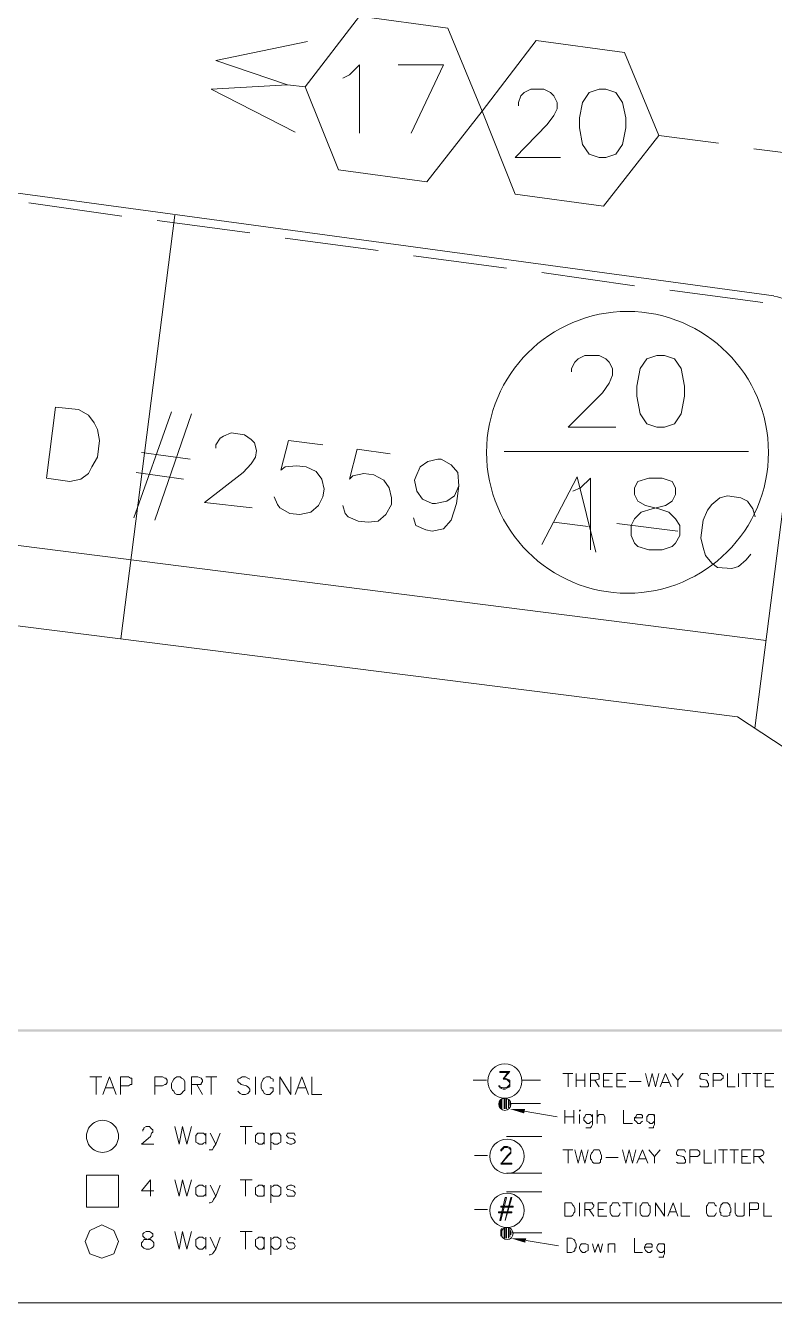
# Model space of a CAD drawing. Header units: millimetres. Extents: x 0.09 to 0.957, y 0.015 to 0.727.
# Drawn here: x 0.2454 to 0.3169, y 0.0151 to 0.1372 of the extents above; entities that cross this region are included whole.
import ezdxf

# ---------------------------------------------------------------- set-up
doc = ezdxf.new("R2010")
doc.units = ezdxf.units.MM
for name, color, linetype in [('PDF_0', 7, 'Continuous'), ('PDF_s48$Passives-TapOffs', 7, 'Continuous'), ('PDF_s48$Symbols-EndOfLine', 7, 'Continuous'), ('PDF_s48$Symbols-Terminator', 7, 'Continuous')]:
    doc.layers.add(name, color=color, linetype=linetype)
for name, color, linetype, true_color in [('PDF_s48$Cable-565', 23, 'Continuous', 0xdd8a6e), ('PDF_s48$LOTS', 254, 'Continuous', 0xdcdcdc), ('PDF_s48$ROAD', 8, 'Continuous', 0x808080), ('PDF_s48$SDU', 157, 'Continuous', 0x396472)]:
    doc.layers.add(name, color=color, linetype=linetype, true_color=true_color)

msp = doc.modelspace()

# ---------------------------------------------------------------- linework, layer by layer
at = {"layer": 'PDF_0', "lineweight": 0, "const_width": 0.000105595703125}
msp.add_lwpolyline([(0.9565052685546787, 0.7268272021484308), (0.9565052685546787, 0.0151121630859374), (0.0903037158203117, 0.0151121630859374), (0.0903037158203117, 0.7268272021484308)], close=True, dxfattribs=at)
at = {"layer": 'PDF_0', "lineweight": 9}
msp.add_lwpolyline([(0.6410381054687441, 0.1588807128906235), (0.5803205761718697, 0.1354384667968738), (0.551704140624995, 0.1643716894531235), (0.53744872070312, 0.226039580078123), (0.4627925585937457, 0.2089330761718731), (0.4511770312499959, 0.1237173437499989), (0.4172808105468712, 0.0948897167968741), (0.4107338769531213, 0.0434646093749996), (0.3420966699218719, 0.0522290527343745), (0.3133746386718721, 0.0711306835937493), (0.1972193652343732, 0.0858084863281242), (0.1776841601562483, 0.0687019824218744), (0.0976426171874991, 0.0795783398437493), (0.105773486328124, 0.1425133789062487), (0.1343899218749988, 0.1732417285156234), (0.1443159179687486, 0.2468419335937477), (0.106195869140624, 0.2518049316406227), (0.1151715039062489, 0.3194917773437471), (0.1246751171874989, 0.3916136425781214)], dxfattribs=at)
at = {"layer": 'PDF_0', "color": 8, "lineweight": 0, "true_color": 0x808080}
for points in [[(0.2895200537109348, 0.0363088085937496, 0.9999997007848936), (0.2927935214872822, 0.0363088085937497, 0.9999998503923082)], [(0.2511872558593727, 0.0310288085937497, 1.000000000000031), (0.254249530945141, 0.0310288082888928, 1.000000049776142)], [(0.2930047387695287, 0.0291279780258883, 0.9999998503922626), (0.2897312709931806, 0.0291279785156244, 0.999999700784658)], [(0.2930047387695287, 0.0239535737290145, 0.9999998503922299), (0.2897312709931822, 0.0239535742187507, 0.9999997007845761)]]:
    msp.add_lwpolyline(points, format="xyb", close=True, dxfattribs=at)
for points in [[(0.2514955566406227, 0.0367064843749997), (0.2526571093749976, 0.0367064843749997)], [(0.2521291308593727, 0.0367064843749997), (0.2521291308593727, 0.0350169531249997)], [(0.2527627050781227, 0.0350169531249997), (0.2533962792968727, 0.0367064843749997), (0.2540298535156227, 0.0350169531249997)], [(0.2544522363281226, 0.0350169531249997), (0.2544522363281226, 0.0367064843749997), (0.2551914062499976, 0.0367064843749997), (0.2554025976562476, 0.0366008886718746), (0.2555081933593726, 0.0366008886718746), (0.2555081933593726, 0.0363896972656247), (0.2555081933593726, 0.0361785058593747), (0.2555081933593726, 0.0359673144531246), (0.2554025976562476, 0.0359673144531246), (0.2551914062499976, 0.0358617187499997), (0.2544522363281226, 0.0358617187499997)], [(0.2577257031249976, 0.0350169531249997), (0.2577257031249976, 0.0367064843749997), (0.2584648730468726, 0.0367064843749997), (0.2586760644531227, 0.0366008886718746), (0.2587816601562476, 0.0366008886718746), (0.2588872558593726, 0.0363896972656247), (0.2588872558593726, 0.0361785058593747), (0.2587816601562476, 0.0359673144531246), (0.2586760644531227, 0.0359673144531246), (0.2584648730468726, 0.0358617187499997), (0.2577257031249976, 0.0358617187499997)], [(0.2612103613281226, 0.0350169531249997), (0.2612103613281226, 0.0367064843749997), (0.2618439355468726, 0.0367064843749997), (0.2621607226562475, 0.0366008886718746), (0.2622663183593726, 0.0363896972656247), (0.2622663183593726, 0.0362841015624996), (0.2621607226562475, 0.0360729101562497), (0.2621607226562475, 0.0359673144531246), (0.2618439355468726, 0.0359673144531246), (0.2612103613281226, 0.0359673144531246)], [(0.2625831054687476, 0.0367064843749997), (0.2636390624999976, 0.0367064843749997)], [(0.2631110839843726, 0.0367064843749997), (0.2631110839843726, 0.0350169531249997)], [(0.2668069335937475, 0.0364952929687497), (0.2665957421874975, 0.0366008886718746), (0.2663845507812476, 0.0367064843749997), (0.2660677636718725, 0.0367064843749997), (0.2658565722656225, 0.0366008886718746), (0.2656453808593726, 0.0364952929687497), (0.2656453808593726, 0.0362841015624996), (0.2657509765624976, 0.0361785058593747), (0.2658565722656225, 0.0360729101562497), (0.2659621679687476, 0.0359673144531246), (0.2664901464843725, 0.0358617187499997), (0.2665957421874975, 0.0357561230468747), (0.2667013378906225, 0.0356505273437496), (0.2668069335937475, 0.0355449316406247), (0.2668069335937475, 0.0353337402343746), (0.2665957421874975, 0.0351225488281247), (0.2663845507812476, 0.0350169531249997), (0.2660677636718725, 0.0350169531249997), (0.2658565722656225, 0.0351225488281247), (0.2656453808593726, 0.0353337402343746)], [(0.2673349121093725, 0.0367064843749997), (0.2673349121093725, 0.0350169531249997)], [(0.2690244433593725, 0.0362841015624996), (0.2690244433593725, 0.0364952929687497), (0.2688132519531226, 0.0366008886718746), (0.2687076562499975, 0.0367064843749997), (0.2683908691406225, 0.0367064843749997), (0.2681796777343726, 0.0366008886718746), (0.2680740820312475, 0.0364952929687497), (0.2679684863281225, 0.0362841015624996), (0.2678628906249976, 0.0360729101562497), (0.2678628906249976, 0.0356505273437496), (0.2679684863281225, 0.0354393359374997), (0.2680740820312475, 0.0353337402343746), (0.2681796777343726, 0.0351225488281247), (0.2683908691406225, 0.0350169531249997), (0.2687076562499975, 0.0350169531249997), (0.2688132519531226, 0.0351225488281247), (0.2690244433593725, 0.0353337402343746), (0.2690244433593725, 0.0354393359374997), (0.2690244433593725, 0.0356505273437496), (0.2687076562499975, 0.0356505273437496)], [(0.2696580175781225, 0.0350169531249997), (0.2696580175781225, 0.0367064843749997), (0.2707139746093725, 0.0350169531249997), (0.2707139746093725, 0.0367064843749997)], [(0.2711363574218724, 0.0350169531249997), (0.2717699316406224, 0.0367064843749997), (0.2724035058593724, 0.0350169531249997)], [(0.2727202929687475, 0.0367064843749997), (0.2727202929687475, 0.0350169531249997), (0.2736706542968725, 0.0350169531249997)], [(0.2915163281249973, 0.0371288671874996), (0.2906715624999973, 0.0371288671874996), (0.2906715624999973, 0.0372344628906247), (0.2916219238281223, 0.0372344628906247), (0.2909883496093723, 0.0364952929687497), (0.2915163281249973, 0.0372344628906247)], [(0.2966905175781223, 0.0370232714843747), (0.2976408789062472, 0.0370232714843747)], [(0.2972184960937473, 0.0370232714843747), (0.2972184960937473, 0.0357561230468747)], [(0.2979576660156222, 0.0370232714843747), (0.2979576660156222, 0.0357561230468747)], [(0.2988024316406222, 0.0370232714843747), (0.2988024316406222, 0.0357561230468747)], [(0.2993304101562472, 0.0357561230468747), (0.2993304101562472, 0.0370232714843747), (0.2998583886718722, 0.0370232714843747), (0.3000695800781222, 0.0370232714843747), (0.3001751757812472, 0.0369176757812497), (0.3001751757812472, 0.0368120800781247), (0.3001751757812472, 0.0367064843749997), (0.3001751757812472, 0.0364952929687497), (0.3000695800781222, 0.0364952929687497), (0.2998583886718722, 0.0363896972656247), (0.2993304101562472, 0.0363896972656247)], [(0.3014423242187472, 0.0357561230468747), (0.3005975585937473, 0.0357561230468747), (0.3005975585937473, 0.0370232714843747), (0.3014423242187472, 0.0370232714843747)], [(0.3027094726562472, 0.0357561230468747), (0.3018647070312472, 0.0357561230468747), (0.3018647070312472, 0.0370232714843747), (0.3027094726562472, 0.0370232714843747)], [(0.3046101953124972, 0.0370232714843747), (0.3049269824218722, 0.0357561230468747), (0.3052437695312472, 0.0370232714843747), (0.3055605566406222, 0.0357561230468747), (0.3058773437499972, 0.0370232714843747)], [(0.3059829394531222, 0.0357561230468747), (0.3065109179687472, 0.0370232714843747), (0.3070388964843722, 0.0357561230468747)], [(0.3071444921874971, 0.0370232714843747), (0.3076724707031222, 0.0363896972656247), (0.3076724707031222, 0.0357561230468747)], [(0.3082004492187472, 0.0370232714843747), (0.3076724707031222, 0.0363896972656247)], [(0.3106291503906222, 0.0368120800781247), (0.3105235546874971, 0.0370232714843747), (0.3103123632812471, 0.0370232714843747), (0.3101011718749971, 0.0370232714843747), (0.3098899804687472, 0.0370232714843747), (0.3097843847656221, 0.0368120800781247), (0.3097843847656221, 0.0367064843749997), (0.3097843847656221, 0.0366008886718746), (0.3098899804687472, 0.0364952929687497), (0.3099955761718721, 0.0364952929687497), (0.3104179589843721, 0.0363896972656247), (0.3105235546874971, 0.0362841015624996), (0.3105235546874971, 0.0361785058593747), (0.3106291503906222, 0.0360729101562497), (0.3106291503906222, 0.0358617187499997), (0.3105235546874971, 0.0357561230468747), (0.3103123632812471, 0.0357561230468747), (0.3101011718749971, 0.0357561230468747), (0.3098899804687472, 0.0357561230468747), (0.3097843847656221, 0.0358617187499997)], [(0.3110515332031221, 0.0357561230468747), (0.3110515332031221, 0.0370232714843747), (0.3116851074218721, 0.0370232714843747), (0.3117907031249971, 0.0370232714843747), (0.3118962988281221, 0.0369176757812497), (0.3120018945312471, 0.0368120800781247), (0.3120018945312471, 0.0366008886718746), (0.3118962988281221, 0.0364952929687497), (0.3117907031249971, 0.0363896972656247), (0.3116851074218721, 0.0363896972656247), (0.3110515332031221, 0.0363896972656247)], [(0.3124242773437471, 0.0370232714843747), (0.3124242773437471, 0.0357561230468747), (0.3131634472656221, 0.0357561230468747)], [(0.3134802343749971, 0.0370232714843747), (0.3134802343749971, 0.0357561230468747)], [(0.3137970214843721, 0.0370232714843747), (0.3146417871093721, 0.0370232714843747)], [(0.3142194042968721, 0.0370232714843747), (0.3142194042968721, 0.0357561230468747)], [(0.3148529785156221, 0.0370232714843747), (0.3156977441406221, 0.0370232714843747)], [(0.3152753613281221, 0.0370232714843747), (0.3152753613281221, 0.0357561230468747)], [(0.3168592968749971, 0.0357561230468747), (0.3160145312499971, 0.0357561230468747), (0.3160145312499971, 0.0370232714843747), (0.3168592968749971, 0.0370232714843747)], [(0.2529738964843727, 0.0356505273437496), (0.2538186621093726, 0.0356505273437496)], [(0.2617383398437476, 0.0359673144531246), (0.2622663183593726, 0.0350169531249997)], [(0.2713475488281225, 0.0356505273437496), (0.2721923144531225, 0.0356505273437496)], [(0.2894044140624973, 0.0363896972656247), (0.2881372656249973, 0.0363896972656247)], [(0.2909883496093723, 0.0366008886718746), (0.2911995410156223, 0.0366008886718746), (0.2914107324218723, 0.0364952929687497), (0.2916219238281223, 0.0363896972656247), (0.2916219238281223, 0.0360729101562497), (0.2916219238281223, 0.0357561230468747), (0.2914107324218723, 0.0356505273437496), (0.2911995410156223, 0.0355449316406247), (0.2909883496093723, 0.0355449316406247), (0.2906715624999973, 0.0356505273437496), (0.2906715624999973, 0.0357561230468747), (0.2905659667968723, 0.0358617187499997), (0.2906715624999973, 0.0358617187499997), (0.2906715624999973, 0.0357561230468747), (0.2909883496093723, 0.0356505273437496), (0.2911995410156223, 0.0356505273437496), (0.2914107324218723, 0.0357561230468747), (0.2916219238281223, 0.0359673144531246)], [(0.2908827539062473, 0.0356505273437496), (0.2906715624999973, 0.0357561230468747)], [(0.2909883496093723, 0.0364952929687497), (0.2911995410156223, 0.0364952929687497), (0.2914107324218723, 0.0363896972656247), (0.2916219238281223, 0.0361785058593747)], [(0.2913051367187474, 0.0364952929687497), (0.2915163281249973, 0.0363896972656247), (0.2916219238281223, 0.0360729101562497), (0.2915163281249973, 0.0357561230468747), (0.2913051367187474, 0.0356505273437496)], [(0.2927834765624973, 0.0363896972656247), (0.2945786035156223, 0.0363896972656247)], [(0.2979576660156222, 0.0363896972656247), (0.2988024316406222, 0.0363896972656247)], [(0.2997527929687473, 0.0363896972656247), (0.3001751757812472, 0.0357561230468747)], [(0.3005975585937473, 0.0363896972656247), (0.3011255371093722, 0.0363896972656247)], [(0.3018647070312472, 0.0363896972656247), (0.3023926855468722, 0.0363896972656247)], [(0.3030262597656222, 0.0362841015624996), (0.3041878124999972, 0.0362841015624996)], [(0.3061941308593722, 0.0361785058593747), (0.3068277050781222, 0.0361785058593747)], [(0.3160145312499971, 0.0363896972656247), (0.3165425097656221, 0.0363896972656247)], [(0.2906715624999973, 0.0344889746093747), (0.2906715624999973, 0.0338554003906247)], [(0.2907771582031223, 0.0345945703124997), (0.2907771582031223, 0.0336442089843747)], [(0.2908827539062473, 0.0347001660156247), (0.2908827539062473, 0.0336442089843747)], [(0.2910939453124973, 0.0347001660156247), (0.2910939453124973, 0.0336442089843747)], [(0.2911995410156223, 0.0347001660156247), (0.2911995410156223, 0.0336442089843747)], [(0.2913051367187474, 0.0347001660156247), (0.2913051367187474, 0.0336442089843747)], [(0.2915163281249973, 0.0345945703124997), (0.2915163281249973, 0.0337498046874997)], [(0.2916219238281223, 0.0343833789062497), (0.2916219238281223, 0.0339609960937497)], [(0.2917275195312473, 0.0341721874999997), (0.2945786035156223, 0.0341721874999997)], [(0.2929946679687473, 0.0334330175781247), (0.2961625390624973, 0.0329050390624998)], [(0.2969017089843723, 0.0335386132812498), (0.2969017089843723, 0.0322714648437497)], [(0.2977464746093723, 0.0335386132812498), (0.2977464746093723, 0.0322714648437497)], [(0.2982744531249972, 0.0331162304687497), (0.2982744531249972, 0.0322714648437497)], [(0.2995416015624972, 0.0329050390624998), (0.2993304101562472, 0.0331162304687497), (0.2992248144531222, 0.0331162304687497), (0.2990136230468722, 0.0331162304687497), (0.2989080273437473, 0.0331162304687497), (0.2988024316406222, 0.0329050390624998), (0.2986968359374973, 0.0327994433593747), (0.2986968359374973, 0.0325882519531247), (0.2988024316406222, 0.0324826562499997), (0.2989080273437473, 0.0323770605468747), (0.2990136230468722, 0.0322714648437497), (0.2992248144531222, 0.0322714648437497), (0.2993304101562472, 0.0323770605468747), (0.2995416015624972, 0.0324826562499997)], [(0.2995416015624972, 0.0331162304687497), (0.2995416015624972, 0.0321658691406247), (0.2994360058593722, 0.0319546777343747), (0.2993304101562472, 0.0318490820312497), (0.2992248144531222, 0.0318490820312497), (0.2990136230468722, 0.0318490820312497), (0.2989080273437473, 0.0318490820312497)], [(0.2999639843749972, 0.0335386132812498), (0.2999639843749972, 0.0322714648437497)], [(0.2999639843749972, 0.0329050390624998), (0.3001751757812472, 0.0331162304687497), (0.3002807714843722, 0.0331162304687497), (0.3004919628906222, 0.0331162304687497), (0.3005975585937473, 0.0331162304687497), (0.3007031542968722, 0.0329050390624998), (0.3007031542968722, 0.0322714648437497)], [(0.3024982812499972, 0.0335386132812498), (0.3024982812499972, 0.0322714648437497), (0.3033430468749972, 0.0322714648437497)], [(0.3035542382812472, 0.0327994433593747), (0.3042934082031222, 0.0327994433593747), (0.3042934082031222, 0.0329050390624998), (0.3042934082031222, 0.0330106347656247), (0.3041878124999972, 0.0331162304687497), (0.3040822167968722, 0.0331162304687497), (0.3038710253906222, 0.0331162304687497), (0.3037654296874972, 0.0331162304687497), (0.3036598339843722, 0.0329050390624998), (0.3035542382812472, 0.0327994433593747), (0.3035542382812472, 0.0325882519531247), (0.3036598339843722, 0.0324826562499997), (0.3037654296874972, 0.0323770605468747), (0.3038710253906222, 0.0322714648437497), (0.3040822167968722, 0.0322714648437497), (0.3041878124999972, 0.0323770605468747), (0.3042934082031222, 0.0324826562499997)], [(0.3054549609374972, 0.0329050390624998), (0.3053493652343722, 0.0331162304687497), (0.3052437695312472, 0.0331162304687497), (0.3050325781249972, 0.0331162304687497), (0.3049269824218722, 0.0331162304687497), (0.3047157910156222, 0.0329050390624998), (0.3047157910156222, 0.0327994433593747), (0.3047157910156222, 0.0325882519531247), (0.3047157910156222, 0.0324826562499997), (0.3049269824218722, 0.0323770605468747), (0.3050325781249972, 0.0322714648437497), (0.3052437695312472, 0.0322714648437497), (0.3053493652343722, 0.0323770605468747), (0.3054549609374972, 0.0324826562499997)], [(0.3054549609374972, 0.0331162304687497), (0.3054549609374972, 0.0321658691406247), (0.3053493652343722, 0.0319546777343747), (0.3053493652343722, 0.0318490820312497), (0.3052437695312472, 0.0318490820312497), (0.3050325781249972, 0.0318490820312497), (0.3049269824218722, 0.0318490820312497)], [(0.2565641503906226, 0.0315322949218747), (0.2565641503906226, 0.0316378906249997), (0.2566697460937476, 0.0317434863281247), (0.2566697460937476, 0.0318490820312497), (0.2568809374999976, 0.0319546777343747), (0.2571977246093726, 0.0319546777343747), (0.2573033203124976, 0.0318490820312497), (0.2574089160156227, 0.0317434863281247), (0.2575145117187476, 0.0316378906249997), (0.2575145117187476, 0.0314266992187498), (0.2574089160156227, 0.0313211035156247), (0.2573033203124976, 0.0310043164062497), (0.2564585546874976, 0.0302651464843747), (0.2576201074218726, 0.0302651464843747)], [(0.2596264257812476, 0.0319546777343747), (0.2600488085937476, 0.0302651464843747), (0.2603655957031226, 0.0319546777343747), (0.2607879785156226, 0.0302651464843747), (0.2612103613281226, 0.0319546777343747)], [(0.2658565722656225, 0.0319546777343747), (0.2670181249999976, 0.0319546777343747)], [(0.2663845507812476, 0.0319546777343747), (0.2663845507812476, 0.0302651464843747)], [(0.2969017089843723, 0.0329050390624998), (0.2977464746093723, 0.0329050390624998)], [(0.2625831054687476, 0.0311099121093748), (0.2623719140624976, 0.0313211035156247), (0.2622663183593726, 0.0313211035156247), (0.2619495312499976, 0.0313211035156247), (0.2618439355468726, 0.0313211035156247), (0.2616327441406226, 0.0311099121093748), (0.2616327441406226, 0.0308987207031247), (0.2616327441406226, 0.0306875292968747), (0.2616327441406226, 0.0304763378906248), (0.2618439355468726, 0.0303707421874997), (0.2619495312499976, 0.0302651464843747), (0.2622663183593726, 0.0302651464843747), (0.2623719140624976, 0.0303707421874997), (0.2625831054687476, 0.0304763378906248)], [(0.2625831054687476, 0.0313211035156247), (0.2625831054687476, 0.0302651464843747)], [(0.2630054882812476, 0.0313211035156247), (0.2635334667968725, 0.0302651464843747), (0.2639558496093726, 0.0313211035156247)], [(0.2681796777343726, 0.0311099121093748), (0.2680740820312475, 0.0313211035156247), (0.2679684863281225, 0.0313211035156247), (0.2676516992187476, 0.0313211035156247), (0.2675461035156225, 0.0313211035156247), (0.2673349121093725, 0.0311099121093748), (0.2673349121093725, 0.0308987207031247), (0.2673349121093725, 0.0306875292968747), (0.2673349121093725, 0.0304763378906248), (0.2675461035156225, 0.0303707421874997), (0.2676516992187476, 0.0302651464843747), (0.2679684863281225, 0.0302651464843747), (0.2680740820312475, 0.0303707421874997), (0.2681796777343726, 0.0304763378906248)], [(0.2681796777343726, 0.0313211035156247), (0.2681796777343726, 0.0302651464843747)], [(0.2688132519531226, 0.0313211035156247), (0.2688132519531226, 0.0297371679687497)], [(0.2688132519531226, 0.0311099121093748), (0.2690244433593725, 0.0313211035156247), (0.2691300390624975, 0.0313211035156247), (0.2694468261718725, 0.0313211035156247), (0.2695524218749975, 0.0313211035156247), (0.2697636132812475, 0.0311099121093748), (0.2697636132812475, 0.0308987207031247), (0.2697636132812475, 0.0306875292968747), (0.2697636132812475, 0.0304763378906248), (0.2695524218749975, 0.0303707421874997), (0.2694468261718725, 0.0302651464843747), (0.2691300390624975, 0.0302651464843747), (0.2690244433593725, 0.0303707421874997), (0.2688132519531226, 0.0304763378906248)], [(0.2711363574218724, 0.0311099121093748), (0.2710307617187475, 0.0313211035156247), (0.2708195703124975, 0.0313211035156247), (0.2706083789062475, 0.0313211035156247), (0.2703971874999975, 0.0313211035156247), (0.2702915917968725, 0.0311099121093748), (0.2703971874999975, 0.0310043164062497), (0.2705027832031225, 0.0308987207031247), (0.2709251660156225, 0.0307931249999998), (0.2710307617187475, 0.0306875292968747), (0.2711363574218724, 0.0305819335937497), (0.2711363574218724, 0.0304763378906248), (0.2710307617187475, 0.0303707421874997), (0.2708195703124975, 0.0302651464843747), (0.2706083789062475, 0.0302651464843747), (0.2703971874999975, 0.0303707421874997), (0.2702915917968725, 0.0304763378906248)], [(0.2913051367187474, 0.0310043164062497), (0.2946841992187473, 0.0310043164062497)], [(0.2635334667968725, 0.0302651464843747), (0.2633222753906226, 0.0299483593749997), (0.2632166796874976, 0.0297371679687497), (0.2630054882812476, 0.0297371679687497), (0.2628998925781226, 0.0297371679687497)], [(0.2966905175781223, 0.0297371679687497), (0.2976408789062472, 0.0297371679687497)], [(0.2972184960937473, 0.0297371679687497), (0.2972184960937473, 0.0284700195312497)], [(0.2978520703124973, 0.0297371679687497), (0.2981688574218722, 0.0284700195312497), (0.2984856445312473, 0.0297371679687497), (0.2988024316406222, 0.0284700195312497), (0.2991192187499973, 0.0297371679687497)], [(0.3023926855468722, 0.0297371679687497), (0.3027094726562472, 0.0284700195312497), (0.3030262597656222, 0.0297371679687497), (0.3033430468749972, 0.0284700195312497), (0.3036598339843722, 0.0297371679687497)], [(0.3037654296874972, 0.0284700195312497), (0.3042934082031222, 0.0297371679687497), (0.3048213867187472, 0.0284700195312497)], [(0.3049269824218722, 0.0297371679687497), (0.3054549609374972, 0.0291035937499997), (0.3054549609374972, 0.0284700195312497)], [(0.3059829394531222, 0.0297371679687497), (0.3054549609374972, 0.0291035937499997)], [(0.3084116406249971, 0.0295259765624998), (0.3083060449218721, 0.0297371679687497), (0.3080948535156222, 0.0297371679687497), (0.3078836621093722, 0.0297371679687497), (0.3076724707031222, 0.0297371679687497), (0.3075668749999972, 0.0295259765624998), (0.3075668749999972, 0.0294203808593747), (0.3075668749999972, 0.0293147851562498), (0.3076724707031222, 0.0292091894531248), (0.3077780664062471, 0.0292091894531248), (0.3082004492187472, 0.0291035937499997), (0.3083060449218721, 0.0289979980468748), (0.3083060449218721, 0.0288924023437497), (0.3084116406249971, 0.0287868066406247), (0.3084116406249971, 0.0285756152343747), (0.3083060449218721, 0.0284700195312497), (0.3080948535156222, 0.0284700195312497), (0.3078836621093722, 0.0284700195312497), (0.3076724707031222, 0.0284700195312497), (0.3075668749999972, 0.0285756152343747)], [(0.3088340234374971, 0.0284700195312497), (0.3088340234374971, 0.0297371679687497), (0.3094675976562471, 0.0297371679687497), (0.3095731933593722, 0.0297371679687497), (0.3096787890624971, 0.0296315722656248), (0.3097843847656221, 0.0295259765624998), (0.3097843847656221, 0.0293147851562498), (0.3096787890624971, 0.0292091894531248), (0.3095731933593722, 0.0291035937499997), (0.3094675976562471, 0.0291035937499997), (0.3088340234374971, 0.0291035937499997)], [(0.3102067675781222, 0.0297371679687497), (0.3102067675781222, 0.0284700195312497), (0.3109459374999972, 0.0284700195312497)], [(0.3112627246093722, 0.0297371679687497), (0.3112627246093722, 0.0284700195312497)], [(0.3115795117187472, 0.0297371679687497), (0.3124242773437471, 0.0297371679687497)], [(0.3120018945312471, 0.0297371679687497), (0.3120018945312471, 0.0284700195312497)], [(0.3126354687499972, 0.0297371679687497), (0.3134802343749971, 0.0297371679687497)], [(0.3130578515624971, 0.0297371679687497), (0.3130578515624971, 0.0284700195312497)], [(0.3146417871093721, 0.0284700195312497), (0.3137970214843721, 0.0284700195312497), (0.3137970214843721, 0.0297371679687497), (0.3146417871093721, 0.0297371679687497)], [(0.3149585742187471, 0.0284700195312497), (0.3149585742187471, 0.0297371679687497), (0.3155921484374971, 0.0297371679687497), (0.3156977441406221, 0.0297371679687497), (0.3158033398437471, 0.0296315722656248), (0.3159089355468721, 0.0295259765624998), (0.3159089355468721, 0.0294203808593747), (0.3158033398437471, 0.0292091894531248), (0.3156977441406221, 0.0292091894531248), (0.3155921484374971, 0.0291035937499997), (0.3149585742187471, 0.0291035937499997)], [(0.2895100097656224, 0.0292091894531248), (0.2882428613281224, 0.0292091894531248)], [(0.2907771582031223, 0.0284700195312497), (0.2918331152343723, 0.0284700195312497), (0.2918331152343723, 0.0283644238281248), (0.2907771582031223, 0.0283644238281248)], [(0.3008087499999972, 0.0289979980468748), (0.3019703027343722, 0.0289979980468748)], [(0.3039766210937472, 0.0288924023437497), (0.3046101953124972, 0.0288924023437497)], [(0.3137970214843721, 0.0291035937499997), (0.3143249999999971, 0.0291035937499997)], [(0.3153809570312471, 0.0291035937499997), (0.3159089355468721, 0.0284700195312497)], [(0.2573033203124976, 0.0253021484374998), (0.2573033203124976, 0.0268860839843748), (0.2564585546874976, 0.0258301269531248), (0.2576201074218726, 0.0258301269531248)], [(0.2596264257812476, 0.0268860839843748), (0.2600488085937476, 0.0253021484374998), (0.2603655957031226, 0.0268860839843748), (0.2607879785156226, 0.0253021484374998), (0.2612103613281226, 0.0268860839843748)], [(0.2658565722656225, 0.0268860839843748), (0.2670181249999976, 0.0268860839843748)], [(0.2663845507812476, 0.0268860839843748), (0.2663845507812476, 0.0253021484374998)], [(0.2913051367187474, 0.0275196582031248), (0.2946841992187473, 0.0275196582031248)], [(0.2625831054687476, 0.0261469140624998), (0.2623719140624976, 0.0262525097656248), (0.2622663183593726, 0.0263581054687497), (0.2619495312499976, 0.0263581054687497), (0.2618439355468726, 0.0262525097656248), (0.2616327441406226, 0.0261469140624998), (0.2616327441406226, 0.0259357226562498), (0.2616327441406226, 0.0257245312499998), (0.2616327441406226, 0.0255133398437498), (0.2618439355468726, 0.0253021484374998), (0.2619495312499976, 0.0253021484374998), (0.2622663183593726, 0.0253021484374998), (0.2623719140624976, 0.0253021484374998), (0.2625831054687476, 0.0255133398437498)], [(0.2625831054687476, 0.0263581054687497), (0.2625831054687476, 0.0253021484374998)], [(0.2630054882812476, 0.0263581054687497), (0.2635334667968725, 0.0253021484374998), (0.2639558496093726, 0.0263581054687497)], [(0.2681796777343726, 0.0261469140624998), (0.2680740820312475, 0.0262525097656248), (0.2679684863281225, 0.0263581054687497), (0.2676516992187476, 0.0263581054687497), (0.2675461035156225, 0.0262525097656248), (0.2673349121093725, 0.0261469140624998), (0.2673349121093725, 0.0259357226562498), (0.2673349121093725, 0.0257245312499998), (0.2673349121093725, 0.0255133398437498), (0.2675461035156225, 0.0253021484374998), (0.2676516992187476, 0.0253021484374998), (0.2679684863281225, 0.0253021484374998), (0.2680740820312475, 0.0253021484374998), (0.2681796777343726, 0.0255133398437498)], [(0.2681796777343726, 0.0263581054687497), (0.2681796777343726, 0.0253021484374998)], [(0.2688132519531226, 0.0263581054687497), (0.2688132519531226, 0.0246685742187498)], [(0.2688132519531226, 0.0261469140624998), (0.2690244433593725, 0.0262525097656248), (0.2691300390624975, 0.0263581054687497), (0.2694468261718725, 0.0263581054687497), (0.2695524218749975, 0.0262525097656248), (0.2697636132812475, 0.0261469140624998), (0.2697636132812475, 0.0259357226562498), (0.2697636132812475, 0.0257245312499998), (0.2697636132812475, 0.0255133398437498), (0.2695524218749975, 0.0253021484374998), (0.2694468261718725, 0.0253021484374998), (0.2691300390624975, 0.0253021484374998), (0.2690244433593725, 0.0253021484374998), (0.2688132519531226, 0.0255133398437498)], [(0.2711363574218724, 0.0261469140624998), (0.2710307617187475, 0.0262525097656248), (0.2708195703124975, 0.0263581054687497), (0.2706083789062475, 0.0263581054687497), (0.2703971874999975, 0.0262525097656248), (0.2702915917968725, 0.0261469140624998), (0.2703971874999975, 0.0259357226562498), (0.2705027832031225, 0.0259357226562498), (0.2709251660156225, 0.0258301269531248), (0.2710307617187475, 0.0257245312499998), (0.2711363574218724, 0.0256189355468748), (0.2711363574218724, 0.0255133398437498), (0.2710307617187475, 0.0253021484374998), (0.2708195703124975, 0.0253021484374998), (0.2706083789062475, 0.0253021484374998), (0.2703971874999975, 0.0253021484374998), (0.2702915917968725, 0.0255133398437498)], [(0.2913051367187474, 0.0257245312499998), (0.2946841992187473, 0.0257245312499998)], [(0.2635334667968725, 0.0253021484374998), (0.2633222753906226, 0.0249853613281248), (0.2632166796874976, 0.0247741699218748), (0.2630054882812476, 0.0246685742187498), (0.2628998925781226, 0.0246685742187498)], [(0.2982744531249972, 0.0246685742187498), (0.2982744531249972, 0.0234014257812498)], [(0.2988024316406222, 0.0234014257812498), (0.2988024316406222, 0.0246685742187498), (0.2993304101562472, 0.0246685742187498), (0.2995416015624972, 0.0246685742187498), (0.2995416015624972, 0.0245629785156247), (0.2996471972656222, 0.0244573828124998), (0.2996471972656222, 0.0243517871093748), (0.2995416015624972, 0.0241405957031248), (0.2993304101562472, 0.0240349999999998), (0.2988024316406222, 0.0240349999999998)], [(0.3009143457031222, 0.0234014257812498), (0.3000695800781222, 0.0234014257812498), (0.3000695800781222, 0.0246685742187498), (0.3009143457031222, 0.0246685742187498)], [(0.3021814941406222, 0.0243517871093748), (0.3020758984374972, 0.0244573828124998), (0.3019703027343722, 0.0246685742187498), (0.3018647070312472, 0.0246685742187498), (0.3015479199218722, 0.0246685742187498), (0.3014423242187472, 0.0246685742187498), (0.3013367285156222, 0.0244573828124998), (0.3012311328124972, 0.0243517871093748), (0.3012311328124972, 0.0241405957031248), (0.3012311328124972, 0.0238238085937498), (0.3012311328124972, 0.0237182128906248), (0.3013367285156222, 0.0235070214843748), (0.3014423242187472, 0.0234014257812498), (0.3015479199218722, 0.0234014257812498), (0.3018647070312472, 0.0234014257812498), (0.3019703027343722, 0.0234014257812498), (0.3020758984374972, 0.0235070214843748), (0.3021814941406222, 0.0237182128906248)], [(0.3023926855468722, 0.0246685742187498), (0.3033430468749972, 0.0246685742187498)], [(0.3028150683593722, 0.0246685742187498), (0.3028150683593722, 0.0234014257812498)], [(0.3036598339843722, 0.0246685742187498), (0.3036598339843722, 0.0234014257812498)], [(0.3055605566406222, 0.0234014257812498), (0.3055605566406222, 0.0246685742187498), (0.3064053222656222, 0.0234014257812498), (0.3064053222656222, 0.0246685742187498)], [(0.3067221093749972, 0.0234014257812498), (0.3072500878906222, 0.0246685742187498), (0.3076724707031222, 0.0234014257812498)], [(0.3079892578124971, 0.0246685742187498), (0.3079892578124971, 0.0234014257812498), (0.3088340234374971, 0.0234014257812498)], [(0.3113683203124971, 0.0243517871093748), (0.3112627246093722, 0.0244573828124998), (0.3111571289062471, 0.0246685742187498), (0.3110515332031221, 0.0246685742187498), (0.3107347460937471, 0.0246685742187498), (0.3106291503906222, 0.0246685742187498), (0.3105235546874971, 0.0244573828124998), (0.3104179589843721, 0.0243517871093748), (0.3104179589843721, 0.0241405957031248), (0.3104179589843721, 0.0238238085937498), (0.3104179589843721, 0.0237182128906248), (0.3105235546874971, 0.0235070214843748), (0.3106291503906222, 0.0234014257812498), (0.3107347460937471, 0.0234014257812498), (0.3110515332031221, 0.0234014257812498), (0.3111571289062471, 0.0234014257812498), (0.3112627246093722, 0.0235070214843748), (0.3113683203124971, 0.0237182128906248)], [(0.3131634472656221, 0.0246685742187498), (0.3131634472656221, 0.0237182128906248), (0.3132690429687472, 0.0235070214843748), (0.3133746386718721, 0.0234014257812498), (0.3135858300781221, 0.0234014257812498), (0.3136914257812471, 0.0234014257812498), (0.3139026171874971, 0.0234014257812498), (0.3140082128906221, 0.0235070214843748), (0.3140082128906221, 0.0237182128906248), (0.3140082128906221, 0.0246685742187498)], [(0.3145361914062471, 0.0234014257812498), (0.3145361914062471, 0.0246685742187498), (0.3151697656249971, 0.0246685742187498), (0.3152753613281221, 0.0246685742187498), (0.3153809570312471, 0.0245629785156247), (0.3153809570312471, 0.0244573828124998), (0.3153809570312471, 0.0242461914062497), (0.3153809570312471, 0.0241405957031248), (0.3152753613281221, 0.0240349999999998), (0.3151697656249971, 0.0240349999999998), (0.3145361914062471, 0.0240349999999998)], [(0.3159089355468721, 0.0246685742187498), (0.3159089355468721, 0.0234014257812498), (0.3166481054687471, 0.0234014257812498)], [(0.2895100097656224, 0.0240349999999998), (0.2882428613281224, 0.0240349999999998)], [(0.2992248144531222, 0.0240349999999998), (0.2996471972656222, 0.0234014257812498)], [(0.3000695800781222, 0.0240349999999998), (0.3005975585937473, 0.0240349999999998)], [(0.3069333007812472, 0.0238238085937498), (0.3075668749999972, 0.0238238085937498)], [(0.2907771582031223, 0.0221342773437499), (0.2907771582031223, 0.0215007031249999)], [(0.2908827539062473, 0.0222398730468748), (0.2908827539062473, 0.0213951074218748)], [(0.2910939453124973, 0.0223454687499998), (0.2910939453124973, 0.0212895117187498)], [(0.2911995410156223, 0.0223454687499998), (0.2911995410156223, 0.0212895117187498)], [(0.2913051367187474, 0.0223454687499998), (0.2913051367187474, 0.0212895117187498)], [(0.2915163281249973, 0.0223454687499998), (0.2915163281249973, 0.0212895117187498)], [(0.2916219238281223, 0.0222398730468748), (0.2916219238281223, 0.0213951074218748)], [(0.2917275195312473, 0.0220286816406248), (0.2917275195312473, 0.0216062988281248)], [(0.2596264257812476, 0.0219230859374998), (0.2600488085937476, 0.0202335546874998), (0.2603655957031226, 0.0219230859374998), (0.2607879785156226, 0.0202335546874998), (0.2612103613281226, 0.0219230859374998)], [(0.2625831054687476, 0.0211839160156249), (0.2623719140624976, 0.0212895117187498), (0.2622663183593726, 0.0213951074218748), (0.2619495312499976, 0.0213951074218748), (0.2618439355468726, 0.0212895117187498), (0.2616327441406226, 0.0211839160156249), (0.2616327441406226, 0.0208671289062498), (0.2616327441406226, 0.0207615332031248), (0.2616327441406226, 0.0205503417968748), (0.2618439355468726, 0.0203391503906249), (0.2619495312499976, 0.0202335546874998), (0.2622663183593726, 0.0202335546874998), (0.2623719140624976, 0.0203391503906249), (0.2625831054687476, 0.0205503417968748)], [(0.2625831054687476, 0.0213951074218748), (0.2625831054687476, 0.0202335546874998)], [(0.2630054882812476, 0.0213951074218748), (0.2635334667968725, 0.0202335546874998), (0.2639558496093726, 0.0213951074218748)], [(0.2658565722656225, 0.0219230859374998), (0.2670181249999976, 0.0219230859374998)], [(0.2663845507812476, 0.0219230859374998), (0.2663845507812476, 0.0202335546874998)], [(0.2681796777343726, 0.0211839160156249), (0.2680740820312475, 0.0212895117187498), (0.2679684863281225, 0.0213951074218748), (0.2676516992187476, 0.0213951074218748), (0.2675461035156225, 0.0212895117187498), (0.2673349121093725, 0.0211839160156249), (0.2673349121093725, 0.0208671289062498), (0.2673349121093725, 0.0207615332031248), (0.2673349121093725, 0.0205503417968748), (0.2675461035156225, 0.0203391503906249), (0.2676516992187476, 0.0202335546874998), (0.2679684863281225, 0.0202335546874998), (0.2680740820312475, 0.0203391503906249), (0.2681796777343726, 0.0205503417968748)], [(0.2681796777343726, 0.0213951074218748), (0.2681796777343726, 0.0202335546874998)], [(0.2688132519531226, 0.0213951074218748), (0.2688132519531226, 0.0197055761718749)], [(0.2688132519531226, 0.0211839160156249), (0.2690244433593725, 0.0212895117187498), (0.2691300390624975, 0.0213951074218748), (0.2694468261718725, 0.0213951074218748), (0.2695524218749975, 0.0212895117187498), (0.2697636132812475, 0.0211839160156249), (0.2697636132812475, 0.0208671289062498), (0.2697636132812475, 0.0207615332031248), (0.2697636132812475, 0.0205503417968748), (0.2695524218749975, 0.0203391503906249), (0.2694468261718725, 0.0202335546874998), (0.2691300390624975, 0.0202335546874998), (0.2690244433593725, 0.0203391503906249), (0.2688132519531226, 0.0205503417968748)], [(0.2711363574218724, 0.0211839160156249), (0.2710307617187475, 0.0212895117187498), (0.2708195703124975, 0.0213951074218748), (0.2706083789062475, 0.0213951074218748), (0.2703971874999975, 0.0212895117187498), (0.2702915917968725, 0.0211839160156249), (0.2703971874999975, 0.0209727246093748), (0.2705027832031225, 0.0208671289062498), (0.2709251660156225, 0.0208671289062498), (0.2710307617187475, 0.0207615332031248), (0.2711363574218724, 0.0205503417968748), (0.2710307617187475, 0.0203391503906249), (0.2708195703124975, 0.0202335546874998), (0.2706083789062475, 0.0202335546874998), (0.2703971874999975, 0.0203391503906249), (0.2702915917968725, 0.0205503417968748)], [(0.2918331152343723, 0.0218174902343749), (0.2946841992187473, 0.0218174902343749)], [(0.2932058593749973, 0.0210783203124998), (0.2962681347656222, 0.0205503417968748)], [(0.2995416015624972, 0.0207615332031248), (0.2997527929687473, 0.0199167675781248), (0.3000695800781222, 0.0207615332031248), (0.3002807714843722, 0.0199167675781248), (0.3004919628906222, 0.0207615332031248)], [(0.3010199414062472, 0.0207615332031248), (0.3010199414062472, 0.0199167675781248)], [(0.3010199414062472, 0.0205503417968748), (0.3011255371093722, 0.0207615332031248), (0.3013367285156222, 0.0207615332031248), (0.3014423242187472, 0.0207615332031248), (0.3016535156249972, 0.0207615332031248), (0.3016535156249972, 0.0205503417968748), (0.3016535156249972, 0.0199167675781248)], [(0.3035542382812472, 0.0212895117187498), (0.3035542382812472, 0.0199167675781248), (0.3042934082031222, 0.0199167675781248)], [(0.3045045996093722, 0.0204447460937498), (0.3052437695312472, 0.0204447460937498), (0.3052437695312472, 0.0205503417968748), (0.3052437695312472, 0.0206559374999998), (0.3051381738281222, 0.0207615332031248), (0.3050325781249972, 0.0207615332031248), (0.3048213867187472, 0.0207615332031248), (0.3047157910156222, 0.0207615332031248), (0.3046101953124972, 0.0206559374999998), (0.3045045996093722, 0.0204447460937498), (0.3045045996093722, 0.0203391503906249), (0.3046101953124972, 0.0201279589843748), (0.3047157910156222, 0.0200223632812499), (0.3048213867187472, 0.0199167675781248), (0.3050325781249972, 0.0199167675781248), (0.3051381738281222, 0.0200223632812499), (0.3052437695312472, 0.0201279589843748)], [(0.3064053222656222, 0.0206559374999998), (0.3062997265624971, 0.0207615332031248), (0.3061941308593722, 0.0207615332031248), (0.3059829394531222, 0.0207615332031248), (0.3058773437499972, 0.0207615332031248), (0.3057717480468722, 0.0206559374999998), (0.3056661523437472, 0.0204447460937498), (0.3056661523437472, 0.0203391503906249), (0.3057717480468722, 0.0201279589843748), (0.3058773437499972, 0.0200223632812499), (0.3059829394531222, 0.0199167675781248), (0.3061941308593722, 0.0199167675781248), (0.3062997265624971, 0.0200223632812499), (0.3064053222656222, 0.0201279589843748)], [(0.3064053222656222, 0.0207615332031248), (0.3064053222656222, 0.0198111718749998), (0.3062997265624971, 0.0195999804687498), (0.3062997265624971, 0.0194943847656248), (0.3061941308593722, 0.0194943847656248), (0.3059829394531222, 0.0194943847656248), (0.3058773437499972, 0.0194943847656248)], [(0.2635334667968725, 0.0202335546874998), (0.2633222753906226, 0.0199167675781248), (0.2632166796874976, 0.0198111718749998), (0.2630054882812476, 0.0197055761718749), (0.2628998925781226, 0.0197055761718749)]]:
    msp.add_lwpolyline(points, dxfattribs=at)
for points in [[(0.2598376171874976, 0.0367064843749997), (0.2596264257812476, 0.0366008886718746), (0.2595208300781226, 0.0364952929687497), (0.2594152343749976, 0.0362841015624996), (0.2593096386718726, 0.0360729101562497), (0.2593096386718726, 0.0356505273437496), (0.2594152343749976, 0.0354393359374997), (0.2595208300781226, 0.0353337402343746), (0.2596264257812476, 0.0351225488281247), (0.2598376171874976, 0.0350169531249997), (0.2601544042968726, 0.0350169531249997), (0.2602599999999976, 0.0351225488281247), (0.2604711914062476, 0.0353337402343746), (0.2605767871093726, 0.0354393359374997), (0.2605767871093726, 0.0356505273437496), (0.2605767871093726, 0.0360729101562497), (0.2605767871093726, 0.0362841015624996), (0.2604711914062476, 0.0364952929687497), (0.2602599999999976, 0.0366008886718746), (0.2601544042968726, 0.0367064843749997)], [(0.2982744531249972, 0.0335386132812498), (0.2982744531249972, 0.0334330175781247), (0.2983800488281223, 0.0335386132812498)], [(0.2907771582031223, 0.0283644238281248), (0.2914107324218723, 0.0292091894531248), (0.2916219238281223, 0.0294203808593747), (0.2917275195312473, 0.0295259765624998), (0.2917275195312473, 0.0297371679687497), (0.2916219238281223, 0.0298427636718748), (0.2914107324218723, 0.0299483593749997), (0.2910939453124973, 0.0299483593749997), (0.2909883496093723, 0.0298427636718748), (0.2908827539062473, 0.0297371679687497), (0.2908827539062473, 0.0296315722656248), (0.2907771582031223, 0.0296315722656248), (0.2907771582031223, 0.0297371679687497), (0.2908827539062473, 0.0298427636718748), (0.2909883496093723, 0.0299483593749997), (0.2910939453124973, 0.0300539550781247), (0.2914107324218723, 0.0300539550781247), (0.2916219238281223, 0.0299483593749997), (0.2917275195312473, 0.0298427636718748), (0.2917275195312473, 0.0297371679687497), (0.2917275195312473, 0.0295259765624998), (0.2917275195312473, 0.0294203808593747), (0.2915163281249973, 0.0292091894531248)], [(0.2997527929687473, 0.0297371679687497), (0.2996471972656222, 0.0297371679687497), (0.2995416015624972, 0.0295259765624998), (0.2994360058593722, 0.0294203808593747), (0.2993304101562472, 0.0292091894531248), (0.2993304101562472, 0.0288924023437497), (0.2994360058593722, 0.0287868066406247), (0.2995416015624972, 0.0285756152343747), (0.2996471972656222, 0.0284700195312497), (0.2997527929687473, 0.0284700195312497), (0.2999639843749972, 0.0284700195312497), (0.3001751757812472, 0.0284700195312497), (0.3002807714843722, 0.0285756152343747), (0.3002807714843722, 0.0287868066406247), (0.3003863671874972, 0.0288924023437497), (0.3003863671874972, 0.0292091894531248), (0.3002807714843722, 0.0294203808593747), (0.3002807714843722, 0.0295259765624998), (0.3001751757812472, 0.0297371679687497), (0.2999639843749972, 0.0297371679687497)], [(0.2511787695312477, 0.0273084667968747), (0.2511787695312477, 0.0242461914062497), (0.2542410449218726, 0.0242461914062497), (0.2542410449218726, 0.0273084667968747)], [(0.2911995410156223, 0.0251965527343748), (0.2906715624999973, 0.0229790429687498), (0.2907771582031223, 0.0229790429687498), (0.2913051367187474, 0.0251965527343748)], [(0.2917275195312473, 0.0251965527343748), (0.2911995410156223, 0.0229790429687498), (0.2918331152343723, 0.0251965527343748)], [(0.2969017089843723, 0.0234014257812498), (0.2969017089843723, 0.0246685742187498), (0.2973240917968722, 0.0246685742187498), (0.2975352832031223, 0.0246685742187498), (0.2976408789062472, 0.0244573828124998), (0.2977464746093723, 0.0243517871093748), (0.2978520703124973, 0.0241405957031248), (0.2978520703124973, 0.0238238085937498), (0.2977464746093723, 0.0237182128906248), (0.2976408789062472, 0.0235070214843748), (0.2975352832031223, 0.0234014257812498), (0.2973240917968722, 0.0234014257812498)], [(0.3043990039062472, 0.0246685742187498), (0.3042934082031222, 0.0246685742187498), (0.3041878124999972, 0.0244573828124998), (0.3040822167968722, 0.0243517871093748), (0.3040822167968722, 0.0241405957031248), (0.3040822167968722, 0.0238238085937498), (0.3040822167968722, 0.0237182128906248), (0.3041878124999972, 0.0235070214843748), (0.3042934082031222, 0.0234014257812498), (0.3043990039062472, 0.0234014257812498), (0.3047157910156222, 0.0234014257812498), (0.3048213867187472, 0.0234014257812498), (0.3049269824218722, 0.0235070214843748), (0.3050325781249972, 0.0237182128906248), (0.3050325781249972, 0.0238238085937498), (0.3050325781249972, 0.0241405957031248), (0.3050325781249972, 0.0243517871093748), (0.3049269824218722, 0.0244573828124998), (0.3048213867187472, 0.0246685742187498), (0.3047157910156222, 0.0246685742187498)], [(0.3121074902343721, 0.0246685742187498), (0.3120018945312471, 0.0246685742187498), (0.3117907031249971, 0.0244573828124998), (0.3117907031249971, 0.0243517871093748), (0.3116851074218721, 0.0241405957031248), (0.3116851074218721, 0.0238238085937498), (0.3117907031249971, 0.0237182128906248), (0.3117907031249971, 0.0235070214843748), (0.3120018945312471, 0.0234014257812498), (0.3121074902343721, 0.0234014257812498), (0.3123186816406221, 0.0234014257812498), (0.3124242773437471, 0.0234014257812498), (0.3126354687499972, 0.0235070214843748), (0.3126354687499972, 0.0237182128906248), (0.3127410644531221, 0.0238238085937498), (0.3127410644531221, 0.0241405957031248), (0.3126354687499972, 0.0243517871093748), (0.3126354687499972, 0.0244573828124998), (0.3124242773437471, 0.0246685742187498), (0.3123186816406221, 0.0246685742187498)], [(0.2905659667968723, 0.0237182128906248), (0.2918331152343723, 0.0237182128906248), (0.2918331152343723, 0.0238238085937498), (0.2905659667968723, 0.0238238085937498)], [(0.2907771582031223, 0.0242461914062497), (0.2919387109374973, 0.0242461914062497), (0.2919387109374973, 0.0243517871093748), (0.2907771582031223, 0.0243517871093748)], [(0.2526571093749976, 0.0193887890624999), (0.2538186621093726, 0.0198111718749998), (0.2542410449218726, 0.0209727246093748), (0.2538186621093726, 0.0220286816406248), (0.2526571093749976, 0.0225566601562498), (0.2514955566406227, 0.0220286816406248), (0.2510731738281227, 0.0209727246093748), (0.2514955566406227, 0.0198111718749998)], [(0.2568809374999976, 0.0219230859374998), (0.2566697460937476, 0.0218174902343749), (0.2565641503906226, 0.0217118945312498), (0.2565641503906226, 0.0215007031249999), (0.2566697460937476, 0.0213951074218748), (0.2567753417968727, 0.0212895117187498), (0.2570921289062476, 0.0211839160156249), (0.2573033203124976, 0.0211839160156249), (0.2575145117187476, 0.0209727246093748), (0.2576201074218726, 0.0208671289062498), (0.2576201074218726, 0.0205503417968748), (0.2575145117187476, 0.0204447460937498), (0.2574089160156227, 0.0203391503906249), (0.2571977246093726, 0.0202335546874998), (0.2568809374999976, 0.0202335546874998), (0.2566697460937476, 0.0203391503906249), (0.2565641503906226, 0.0204447460937498), (0.2564585546874976, 0.0205503417968748), (0.2564585546874976, 0.0208671289062498), (0.2565641503906226, 0.0209727246093748), (0.2566697460937476, 0.0211839160156249), (0.2569865332031227, 0.0211839160156249), (0.2573033203124976, 0.0212895117187498), (0.2574089160156227, 0.0213951074218748), (0.2575145117187476, 0.0215007031249999), (0.2575145117187476, 0.0217118945312498), (0.2574089160156227, 0.0218174902343749), (0.2571977246093726, 0.0219230859374998)], [(0.2971129003906223, 0.0199167675781248), (0.2971129003906223, 0.0212895117187498), (0.2975352832031223, 0.0212895117187498), (0.2977464746093723, 0.0211839160156249), (0.2978520703124973, 0.0210783203124998), (0.2978520703124973, 0.0209727246093748), (0.2979576660156222, 0.0207615332031248), (0.2979576660156222, 0.0204447460937498), (0.2978520703124973, 0.0202335546874998), (0.2978520703124973, 0.0201279589843748), (0.2977464746093723, 0.0200223632812499), (0.2975352832031223, 0.0199167675781248)], [(0.2985912402343722, 0.0207615332031248), (0.2984856445312473, 0.0207615332031248), (0.2983800488281223, 0.0206559374999998), (0.2982744531249972, 0.0204447460937498), (0.2982744531249972, 0.0203391503906249), (0.2983800488281223, 0.0201279589843748), (0.2984856445312473, 0.0200223632812499), (0.2985912402343722, 0.0199167675781248), (0.2988024316406222, 0.0199167675781248), (0.2989080273437473, 0.0200223632812499), (0.2991192187499973, 0.0201279589843748), (0.2991192187499973, 0.0203391503906249), (0.2991192187499973, 0.0204447460937498), (0.2991192187499973, 0.0206559374999998), (0.2989080273437473, 0.0207615332031248), (0.2988024316406222, 0.0207615332031248)]]:
    msp.add_lwpolyline(points, close=True, dxfattribs=at)
for centre, radius in [((0.2911567876333866, 0.0340911919302617), 0.0005807758431735), ((0.2913680058951067, 0.021736011266202), 0.0005807758431721)]:
    msp.add_circle(centre, radius, dxfattribs=at)
at = {"layer": 'PDF_0', "transparency": 33554559}
for points in [[(0.9565580664062412, 0.0410359082031247), (0.9565580664062412, 0.0412470996093747), (0.0902509179687492, 0.0410359082031247)], [(0.9565580664062412, 0.0412470996093747), (0.0902509179687492, 0.0410359082031247), (0.0902509179687492, 0.0412470996093747)]]:
    msp.add_solid(points, dxfattribs=at)
at = {"layer": 'PDF_0', "color": 8, "true_color": 0x808080, "transparency": 33554559}
for points in [[(0.2929946679687473, 0.0332218261718748), (0.2931002636718723, 0.0336442089843747), (0.2916219238281223, 0.0336442089843747)], [(0.2931002636718723, 0.0208671289062498), (0.2932058593749973, 0.0212895117187498), (0.2917275195312473, 0.0212895117187498)]]:
    msp.add_solid(points, dxfattribs=at)
at = {"layer": 'PDF_s48$Cable-565', "lineweight": 13}
for points in [[(0.3115795117187472, 0.1259348535156238), (0.3058773437499972, 0.1266740234374988)], [(0.320766337890622, 0.1246677050781239), (0.3149585742187471, 0.1254068749999988)], [(0.2545578320312476, 0.1189655371093738), (0.2456877929687477, 0.1202326855468739)], [(0.2668069335937475, 0.1173816015624989), (0.2579368945312476, 0.1185431542968739)], [(0.2790560351562474, 0.1156920703124989), (0.2701859960937475, 0.116853623046874)], [(0.2913051367187474, 0.1140025390624989), (0.2824350976562474, 0.1151640917968739)], [(0.3035542382812472, 0.112313007812499), (0.2946841992187473, 0.1135801562499989)], [(0.3158033398437471, 0.110729072265624), (0.3069333007812472, 0.111890624999999)]]:
    msp.add_lwpolyline(points, dxfattribs=at)
at = {"layer": 'PDF_s48$LOTS', "lineweight": 0}
for points in [[(0.2596264257812476, 0.1190711328124989), (0.2544722207181826, 0.0785738073169883)], [(0.3161201269531221, 0.0784167871093743), (0.1947906640624982, 0.0938337597656242)]]:
    msp.add_lwpolyline(points, dxfattribs=at)
at = {"layer": 'PDF_s48$Passives-TapOffs', "lineweight": 9}
for points in [[(0.2752545898437475, 0.1234005566406239), (0.2720867187499975, 0.1313202343749988), (0.2772609082031225, 0.1380783593749987), (0.2857085644531224, 0.1369168066406238), (0.2889820312499973, 0.1289971289062488), (0.2837022460937474, 0.1222390039062489)], [(0.2921499023437473, 0.1210774511718738), (0.2889820312499973, 0.1289971289062488), (0.2941562207031223, 0.1357552539062488), (0.3026038769531222, 0.1345937011718737), (0.3058773437499972, 0.1266740234374988), (0.3005975585937473, 0.1199158984374989)], [(0.3001751757812472, 0.1311090429687488), (0.3008087499999972, 0.1311090429687488), (0.3017591113281222, 0.1307922558593738), (0.3023926855468722, 0.1298418945312488), (0.3027094726562472, 0.1283635546874988), (0.3027094726562472, 0.1274131933593738), (0.3023926855468722, 0.1258292578124989), (0.3017591113281222, 0.1248788964843739), (0.3008087499999972, 0.1245621093749989), (0.3001751757812472, 0.1245621093749989), (0.2992248144531222, 0.1248788964843739), (0.2985912402343722, 0.1258292578124989), (0.2982744531249972, 0.1274131933593738), (0.2982744531249972, 0.1283635546874988), (0.2985912402343722, 0.1298418945312488), (0.2992248144531222, 0.1307922558593738)]]:
    msp.add_lwpolyline(points, close=True, dxfattribs=at)
for points in [[(0.2756769726562474, 0.1321649999999988), (0.2763105468749974, 0.1324817871093737), (0.2772609082031225, 0.1334321484374987), (0.2772609082031225, 0.1268852148437488)], [(0.2809567578124974, 0.1334321484374987), (0.2852861816406223, 0.1334321484374987), (0.2822239062499974, 0.1268852148437488)], [(0.2924666894531223, 0.1295251074218738), (0.2924666894531223, 0.1298418945312488), (0.2926778808593723, 0.1304754687499988), (0.2929946679687473, 0.1307922558593738), (0.2936282421874972, 0.1311090429687488), (0.2948953906249973, 0.1311090429687488), (0.2955289648437473, 0.1307922558593738), (0.2958457519531223, 0.1304754687499988), (0.2961625390624973, 0.1298418945312488), (0.2961625390624973, 0.1292083203124988), (0.2958457519531223, 0.1285747460937489), (0.2952121777343723, 0.1277299804687488), (0.2921499023437473, 0.1245621093749989), (0.2964793261718723, 0.1245621093749989)]]:
    msp.add_lwpolyline(points, dxfattribs=at)
at = {"layer": 'PDF_s48$ROAD', "lineweight": 0}
msp.add_lwpolyline([(0.3168592968749971, 0.111362646484374), (0.2023935546874982, 0.1268852148437488)], dxfattribs=at)
msp.add_lwpolyline([(0.315052290161032, 0.0700266408858095), (0.319815976562497, 0.107455605468749, 0.411632358688638), (0.3168563910165988, 0.1113063232735354)], format="xyb", dxfattribs=at)
at = {"layer": 'PDF_s48$SDU', "lineweight": 0}
for points in [[(0.2482220898437477, 0.100697480468749), (0.2504395996093727, 0.1004862890624991), (0.2513899609374977, 0.0999583105468741), (0.2519179394531227, 0.0992191406249991), (0.2522347265624977, 0.0985855664062491), (0.2524459179687477, 0.0975296093749991), (0.2522347265624977, 0.0959456738281242), (0.2517067480468726, 0.0949953124999992), (0.2513899609374977, 0.0943617382812492), (0.2506507910156227, 0.0938337597656242), (0.2495948339843727, 0.0936225683593741), (0.2473773242187477, 0.0939393554687491)], [(0.2863421386718723, 0.0922498242187492), (0.2856029687499974, 0.0917218457031242), (0.2845470117187474, 0.0915106542968741), (0.2842302246093724, 0.0915106542968741), (0.2832798632812474, 0.0919330371093742), (0.2827518847656224, 0.0926722070312492), (0.2825406933593724, 0.0937281640624992), (0.2826462890624974, 0.0940449511718742), (0.2830686718749974, 0.0949953124999992), (0.2838078417968723, 0.0955232910156241), (0.2847582031249974, 0.0957344824218741), (0.2850749902343724, 0.0957344824218741), (0.2860253515624973, 0.0952065039062491), (0.2866589257812473, 0.0944673339843741), (0.2867645214843724, 0.0932001855468742)]]:
    msp.add_lwpolyline(points, close=True, dxfattribs=at)
for points in [[(0.2557193847656226, 0.0901379101562492), (0.2593096386718726, 0.1002750976562491)], [(0.2577257031249976, 0.0899267187499992), (0.2612103613281226, 0.1000639062499991)], [(0.2635334667968725, 0.0967904394531242), (0.2635334667968725, 0.0971072265624992), (0.2639558496093726, 0.0977408007812492), (0.2642726367187476, 0.0979519921874991), (0.2650118066406226, 0.0982687792968741), (0.2662789550781226, 0.0980575878906241), (0.2669125292968725, 0.0976352050781241), (0.2672293164062475, 0.0973184179687491), (0.2674405078124975, 0.0965792480468741), (0.2673349121093725, 0.0959456738281242), (0.2669125292968725, 0.0953120996093742), (0.2661733593749975, 0.0944673339843741), (0.2624775097656226, 0.0916162499999992), (0.2670181249999976, 0.0910882714843742)], [(0.2691300390624975, 0.0921442285156242), (0.2694468261718725, 0.0914050585937492), (0.2696580175781225, 0.0910882714843742), (0.2706083789062475, 0.0905602929687491), (0.2715587402343725, 0.0904546972656242), (0.2726146972656225, 0.0906658886718742), (0.2733538671874975, 0.0912994628906242), (0.2737762499999975, 0.0921442285156242), (0.2738818457031225, 0.0928833984374992), (0.2736706542968725, 0.0938337597656242), (0.2731426757812475, 0.0945729296874991), (0.2721923144531225, 0.0949953124999992), (0.2712419531249975, 0.0951009082031241), (0.2701859960937475, 0.0949953124999992), (0.2697636132812475, 0.0946785253906242), (0.2705027832031225, 0.0975296093749991), (0.2737762499999975, 0.0971072265624992)], [(0.2756769726562474, 0.0912994628906242), (0.2758881640624975, 0.0905602929687491), (0.2762049511718725, 0.0902435058593741), (0.2771553124999975, 0.0898211230468742), (0.2781056738281225, 0.0897155273437492), (0.2790560351562474, 0.0898211230468742), (0.2797952050781224, 0.0904546972656242), (0.2803231835937474, 0.0914050585937492), (0.2803231835937474, 0.0920386328124991), (0.2801119921874974, 0.0929889941406241), (0.2795840136718724, 0.0937281640624992), (0.2786336523437474, 0.0942561425781241), (0.2776832910156224, 0.0943617382812492), (0.2766273339843725, 0.0941505468749991), (0.2763105468749974, 0.0938337597656242), (0.2770497167968724, 0.0966848437499991), (0.2802175878906224, 0.0962624609374991)], [(0.2611047656249976, 0.0957344824218741), (0.2564585546874976, 0.0963680566406241)], [(0.2604711914062476, 0.0938337597656242), (0.2559305761718726, 0.0944673339843741)], [(0.2946841992187473, 0.0876036132812492), (0.2980632617187472, 0.0940449511718742), (0.2998583886718722, 0.0868644433593742)], [(0.2867645214843724, 0.0932001855468742), (0.2865533300781223, 0.0915106542968741), (0.2860253515624973, 0.0899267187499992), (0.2852861816406223, 0.0890819531249992), (0.2842302246093724, 0.0888707617187492), (0.2835966503906224, 0.0889763574218742), (0.2826462890624974, 0.0893987402343742), (0.2824350976562474, 0.0901379101562492)], [(0.3146417871093721, 0.0866532519531243), (0.3142194042968721, 0.0861252734374992), (0.3134802343749971, 0.0854916992187492), (0.3128466601562471, 0.0852805078124992), (0.3114739160156221, 0.0853861035156243), (0.3109459374999972, 0.0858084863281242), (0.3103123632812471, 0.0865476562499992), (0.3101011718749971, 0.0872868261718742), (0.3098899804687472, 0.0882371874999992), (0.3101011718749971, 0.0899267187499992), (0.3105235546874971, 0.0908770800781241), (0.3109459374999972, 0.0914050585937492), (0.3116851074218721, 0.0920386328124991), (0.3124242773437471, 0.0922498242187492), (0.3136914257812471, 0.0920386328124991), (0.3143249999999971, 0.0917218457031242), (0.3148529785156221, 0.0909826757812492), (0.3150641699218721, 0.0902435058593741)], [(0.2991192187499973, 0.0892931445312492), (0.2958457519531223, 0.0897155273437492)], [(0.3076724707031222, 0.0888707617187492), (0.3018647070312472, 0.0896099316406242)]]:
    msp.add_lwpolyline(points, dxfattribs=at)
at = {"layer": 'PDF_s48$Symbols-EndOfLine', "lineweight": 9}
for points in [[(0.2975352832031223, 0.104076542968749), (0.2975352832031223, 0.104393330078124), (0.2978520703124973, 0.105026904296874), (0.2981688574218722, 0.105343691406249), (0.2988024316406222, 0.105660478515624), (0.3001751757812472, 0.105660478515624), (0.3008087499999972, 0.105343691406249), (0.3011255371093722, 0.105026904296874), (0.3014423242187472, 0.104393330078124), (0.3014423242187472, 0.103759755859374), (0.3011255371093722, 0.1030205859374991), (0.3004919628906222, 0.1020702246093741), (0.2972184960937473, 0.0987967578124991), (0.3017591113281222, 0.0987967578124991)], [(0.2976408789062472, 0.0926722070312492), (0.2983800488281223, 0.0929889941406241), (0.2993304101562472, 0.0939393554687491), (0.2993304101562472, 0.0870756347656242)]]:
    msp.add_lwpolyline(points, dxfattribs=at)
for points in [[(0.3056661523437472, 0.105660478515624), (0.3064053222656222, 0.105660478515624), (0.3073556835937472, 0.105343691406249), (0.3079892578124971, 0.104393330078124), (0.3083060449218721, 0.1027037988281241), (0.3083060449218721, 0.1017534374999991), (0.3079892578124971, 0.1000639062499991), (0.3073556835937472, 0.0991135449218741), (0.3064053222656222, 0.0987967578124991), (0.3056661523437472, 0.0987967578124991), (0.3047157910156222, 0.0991135449218741), (0.3040822167968722, 0.1000639062499991), (0.3037654296874972, 0.1017534374999991), (0.3037654296874972, 0.1027037988281241), (0.3040822167968722, 0.104393330078124), (0.3047157910156222, 0.105343691406249)], [(0.3049269824218722, 0.0939393554687491), (0.3061941308593722, 0.0939393554687491), (0.3071444921874971, 0.0936225683593741), (0.3074612792968722, 0.0929889941406241), (0.3074612792968722, 0.0923554199218741), (0.3071444921874971, 0.0917218457031242), (0.3065109179687472, 0.0912994628906242), (0.3052437695312472, 0.0909826757812492), (0.3041878124999972, 0.0906658886718742), (0.3035542382812472, 0.0900323144531242), (0.3032374511718722, 0.0893987402343742), (0.3032374511718722, 0.0884483789062493), (0.3035542382812472, 0.0877092089843742), (0.3038710253906222, 0.0873924218749992), (0.3049269824218722, 0.0870756347656242), (0.3061941308593722, 0.0870756347656242), (0.3071444921874971, 0.0873924218749992), (0.3074612792968722, 0.0877092089843742), (0.3078836621093722, 0.0884483789062493), (0.3078836621093722, 0.0893987402343742), (0.3074612792968722, 0.0900323144531242), (0.3068277050781222, 0.0906658886718742), (0.3058773437499972, 0.0909826757812492), (0.3046101953124972, 0.0912994628906242), (0.3038710253906222, 0.0917218457031242), (0.3035542382812472, 0.0923554199218741), (0.3035542382812472, 0.0929889941406241), (0.3038710253906222, 0.0936225683593741)]]:
    msp.add_lwpolyline(points, close=True, dxfattribs=at)
at = {"layer": 'PDF_s48$Symbols-EndOfLine', "color": 15, "lineweight": 0, "true_color": 0x954a4a}
msp.add_lwpolyline([(0.3144305957031221, 0.0964736523437492), (0.2910939453124973, 0.0964736523437492)], dxfattribs=at)
msp.add_circle((0.3028783945546821, 0.0963951816640589), 0.01346345114844, dxfattribs=at)
at = {"layer": 'PDF_s48$Symbols-Terminator', "lineweight": 9}
for points in [[(0.2720867187499975, 0.1313202343749988), (0.2703971874999975, 0.1315314257812488), (0.2635334667968725, 0.1338545312499988), (0.2722979101562475, 0.1356496582031238)], [(0.2711363574218724, 0.1269908105468738), (0.2631110839843726, 0.1311090429687488), (0.2703971874999975, 0.1315314257812488)]]:
    msp.add_lwpolyline(points, dxfattribs=at)

doc.saveas('drawing.dxf')
